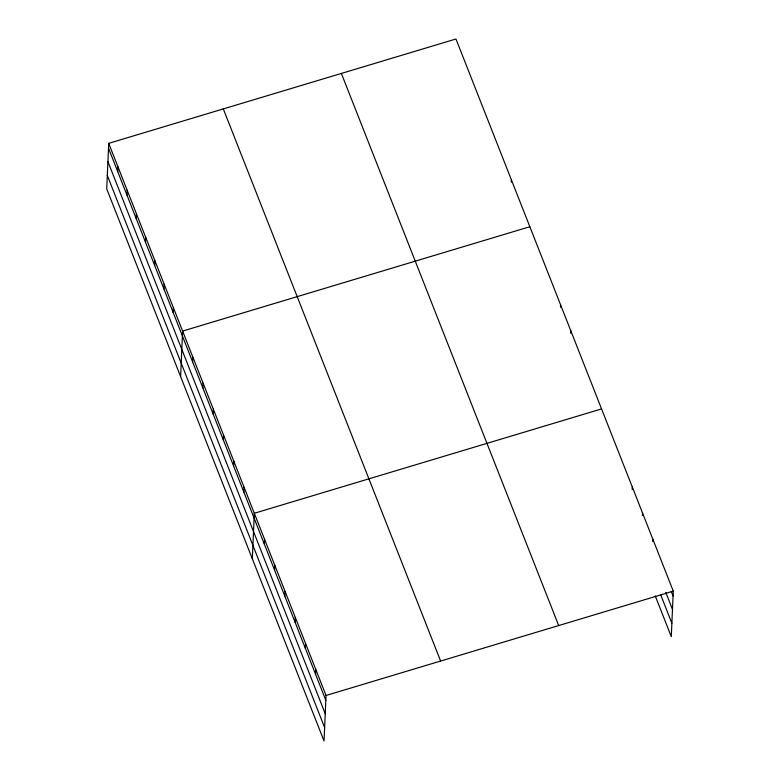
<?xml version="1.0" encoding="UTF-8"?>
<svg xmlns="http://www.w3.org/2000/svg" width="780" height="780" viewBox="0 0 780 780"><rect width="100%" height="100%" fill="white"/><g stroke="black" fill="none" stroke-linecap="round" stroke-linejoin="round"><path stroke-width="1.17" d="M108.712 143.354L106.723 188.877L324.041 741L326.03 695.477L108.712 143.354L455.959 39L673.276 591.123L671.288 636.646L655.249 595.9M117.741 171.668L117.956 166.822M126.974 195.127L127.189 190.291M136.207 218.595L136.422 213.749M145.451 242.063L145.655 237.218M154.684 265.522L154.898 260.686M163.917 288.99L164.131 284.144M173.15 312.458L173.365 307.613M180.619 376.594L182.598 331.081L529.844 226.726M192.631 361.949L192.845 357.103M202.878 387.982L203.093 383.136M213.125 414.005L213.34 409.168M223.373 440.037L223.577 435.191M233.61 466.069L233.825 461.224M243.857 492.092L244.072 487.256M252.33 558.802L254.319 513.279L601.556 408.925M264.352 544.148L264.556 539.312M274.589 570.18L274.804 565.334M284.837 596.212L285.051 591.367M295.084 622.235L295.298 617.399M305.331 648.268L305.536 643.422M315.569 674.291L315.783 669.454M511.27 182.208L511.378 179.79M560.479 307.232L560.576 304.805M570.716 333.255L570.823 330.837M632.19 489.43L632.297 487.012M642.428 515.463L642.535 513.035M652.675 541.486L652.782 539.068M326.03 695.477L673.276 591.123M671.278 591.445L673.062 595.969M665.788 592.41L672.477 609.394M660.738 594.925L671.873 623.22M341.367 73.437L558.685 625.56M223.304 108.917L440.622 661.04M108.508 148.2L325.816 700.323M107.923 161.626L325.231 713.749M107.318 175.451L324.626 727.574"/></g></svg>
